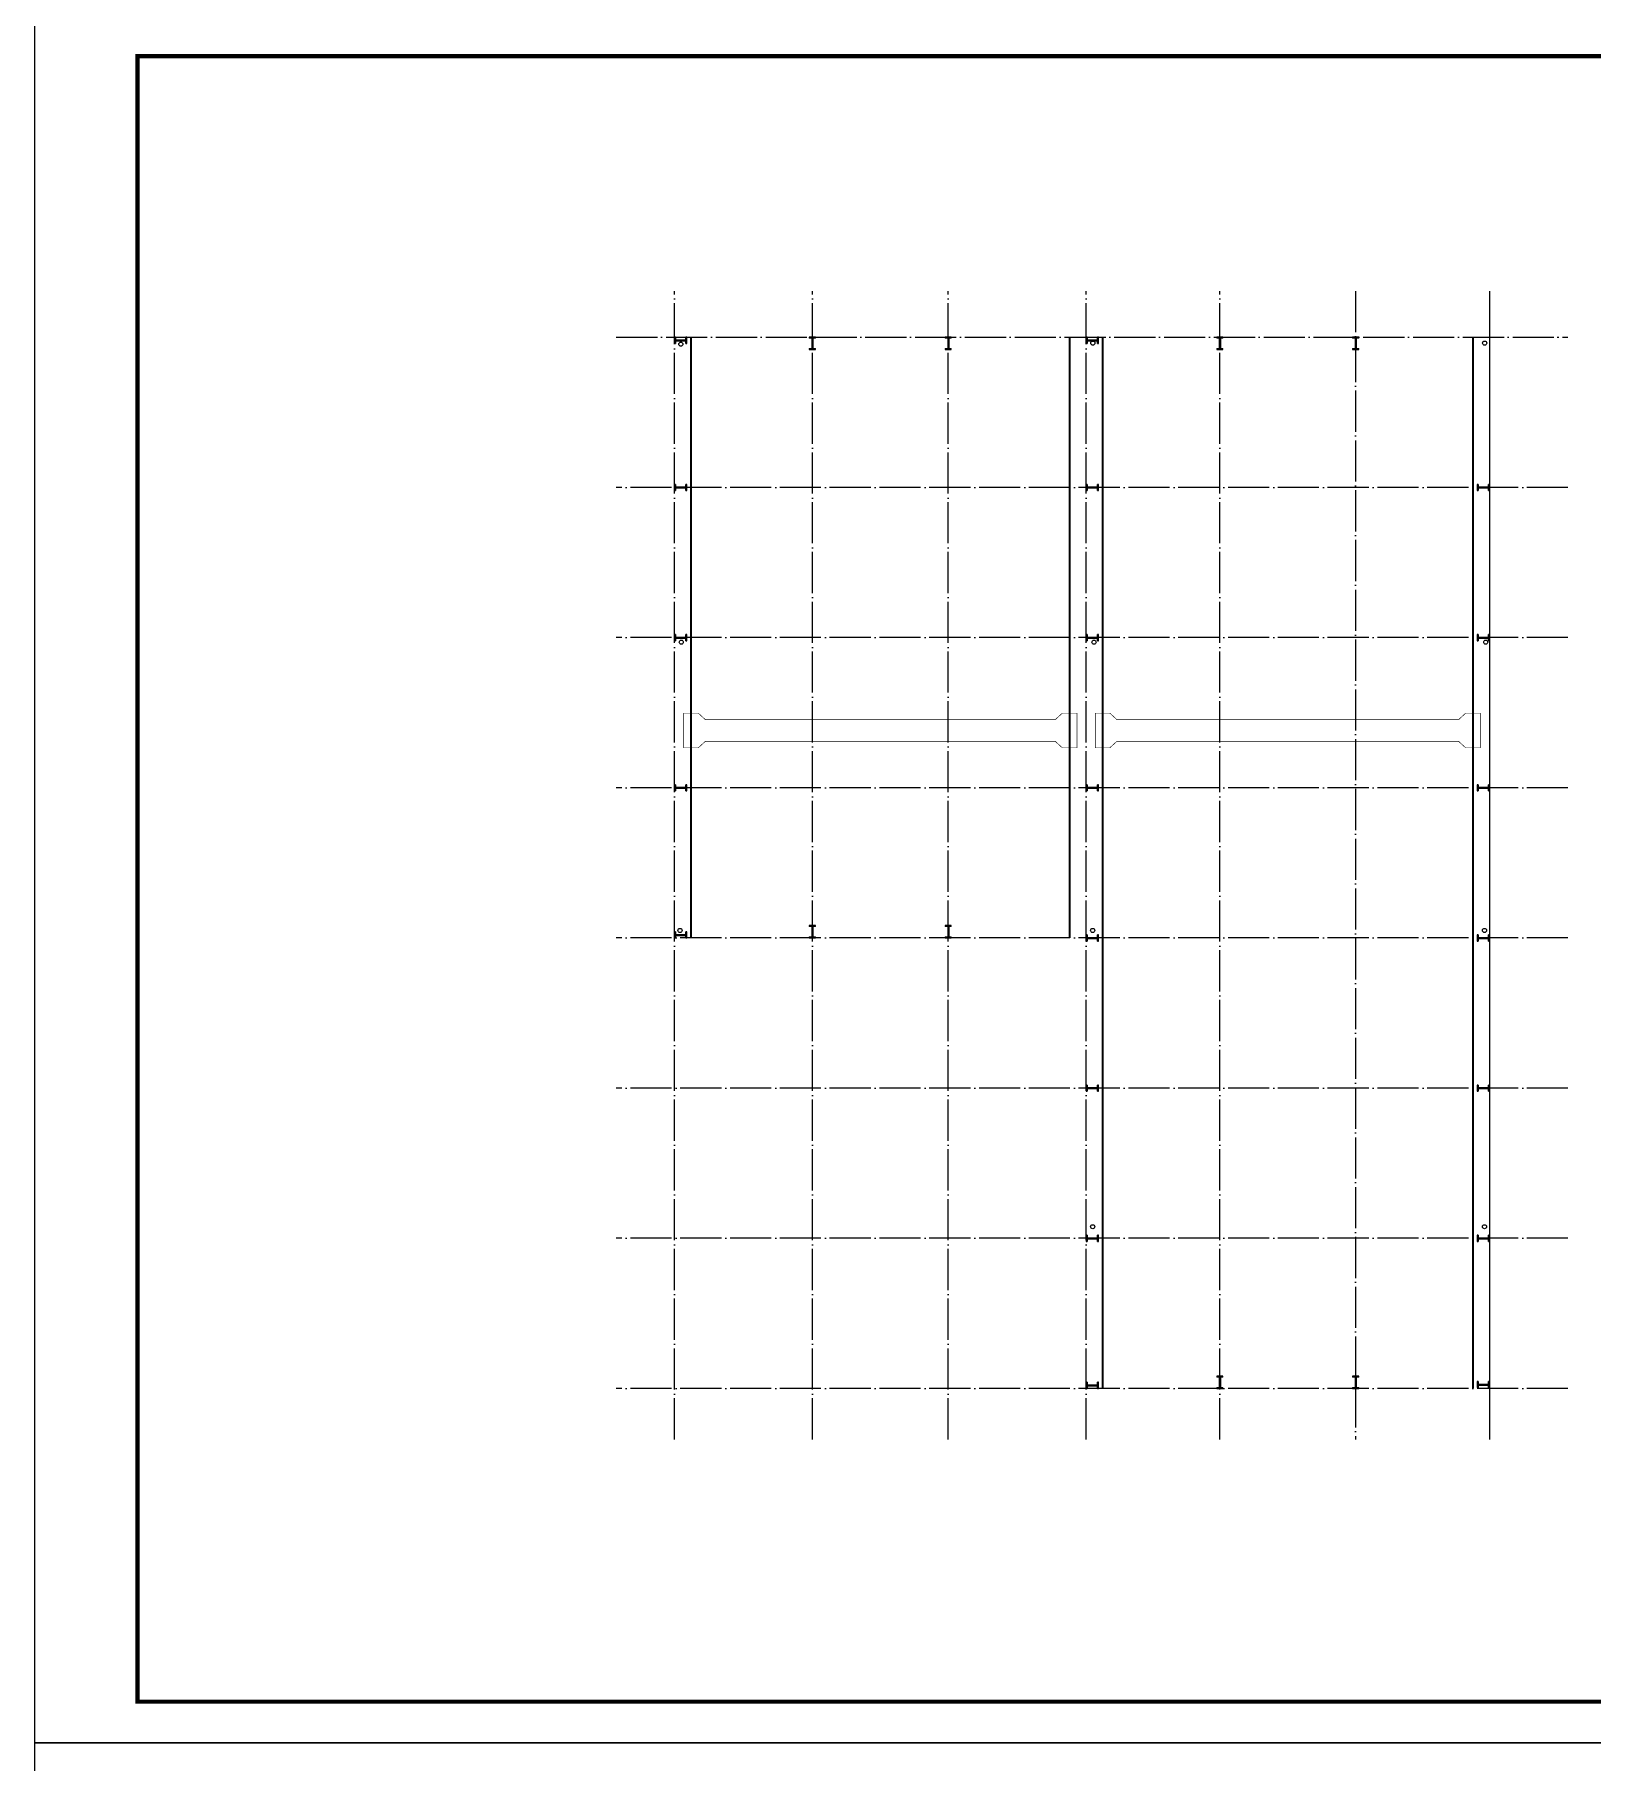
# Model space of a CAD drawing. Extents: x 1680110 to 2520911, y 137232 to 777463.
# Drawn here: x 2361418 to 2437121, y 388282 to 472282 of the extents above; entities that cross this region are included whole.
import ezdxf

# ---------------------------------------------------------------- set-up
doc = ezdxf.new("R2010")
doc.units = 0
doc.header["$LTSCALE"] = 1000
doc.header["$MEASUREMENT"] = 0
doc.linetypes.add('DASH', pattern=[0.35, 0.25, -0.1])
doc.linetypes.add('DOTE', pattern=[2.42, 2, -0.2, 0.02, -0.2])
for name, color, linetype in [('3T_BAR', 7, 'Continuous'), ('COLUMN', 9, 'Continuous'), ('DOTE', 1, 'Continuous'), ('PUB_TITLE', 4, 'Continuous'), ('钢柱', 7, 'Continuous')]:
    doc.layers.add(name, color=color, linetype=linetype)

# ---------------------------------------------------------------- blocks, each defined once
blk = doc.blocks.new('A$C23043752')
at = {"layer": 'COLUMN'}
blk.add_hatch(color=256, dxfattribs=at).paths.add_polyline_path([(0, 600), (0, 550), (125, 550), (125, 50), (0, 50), (0, 0), (300, 0), (300, 50), (175, 50), (175, 550), (300, 550), (300, 600)])
for p, q in [((0, 600), (0, 550)), ((300, 600), (0, 600)), ((125, 550), (0, 550)), ((0, 50), (125, 50)), ((0, 50), (0, 0)), ((0, 0), (300, 0)), ((125, 550), (125, 50)), ((175, 550), (175, 50)), ((300, 550), (175, 550)), ((175, 50), (300, 50)), ((300, 550), (300, 600)), ((300, 0), (300, 50))]:
    blk.add_line(p, q, dxfattribs=at)
blk = doc.blocks.new('A$C2E6C69CD')
at = {"layer": 'COLUMN', "xscale": -1, "rotation": 359.9999999999998}
blk.add_blockref('A$C23043752', (300, 0), dxfattribs=at)
blk.add_blockref('A$C23043752', (300, 0), dxfattribs=at)
blk = doc.blocks.new('A$C6F9B7E11')
blk.add_blockref('A$C2E6C69CD', (0, 0))

msp = doc.modelspace()

# ---------------------------------------------------------------- linework, layer by layer
at = {"linetype": 'DASH', "const_width": 100}
for points in [[(2393316, 457565), (2393316, 428365)], [(2411716, 457565), (2411716, 428365)], [(2413316, 457565), (2413316, 406465)], [(2431316, 457565), (2431316, 406465)]]:
    msp.add_lwpolyline(points, dxfattribs=at)
for centre in [(2392821.6, 457230), (2412842.7, 457282.1), (2431882, 457282.1), (2392844.3, 442744.6), (2412898.1, 442744.6), (2431937.5, 442744.6), (2392782.7, 428729.6), (2412836.5, 428729.6), (2431875.8, 428729.6), (2412836.5, 414324.5), (2431875.8, 414324.5)]:
    msp.add_circle(centre, 100)
at = {"layer": '3T_BAR', "const_width": 28.8}
for points in [[(2402416, 438975.5), (2394016.8, 438975.5), (2393669.7, 439293.4), (2392962.2, 439293.4), (2392962.2, 437607.7), (2393669.7, 437607.7), (2394016.8, 437925.6), (2402416, 437925.6)], [(2402416, 438975.5), (2411015.2, 438975.5), (2411362.2, 439293.4), (2412069.7, 439293.4), (2412069.7, 437607.7), (2411362.2, 437607.7), (2411015.2, 437925.6), (2402416, 437925.6)], [(2422416, 438975.5), (2414016.8, 438975.5), (2413669.7, 439293.4), (2412962.2, 439293.4), (2412962.2, 437607.7), (2413669.7, 437607.7), (2414016.8, 437925.6), (2422416, 437925.6)], [(2422216, 438975.5), (2430615.2, 438975.5), (2430962.2, 439293.4), (2431669.7, 439293.4), (2431669.7, 437607.7), (2430962.2, 437607.7), (2430615.2, 437925.6), (2422216, 437925.6)]]:
    msp.add_lwpolyline(points, dxfattribs=at)
at = {"layer": 'DOTE', "color": 25, "linetype": 'DOTE'}
for p, q in [((2392516, 403988.9), (2392516, 459810.8)), ((2399216, 403988.9), (2399216, 459810.8)), ((2405816, 403988.9), (2405816, 459810.8)), ((2412516, 403988.9), (2412516, 459810.8)), ((2419016, 403988.9), (2419016, 459810.8)), ((2425616, 459810.8), (2425616, 403988.9)), ((2389688.4, 457565), (2435933.4, 457565)), ((2435933.4, 450265), (2389688.4, 450265)), ((2435933.4, 442965), (2389688.4, 442965)), ((2435933.4, 435665), (2389688.4, 435665)), ((2435933.4, 428365), (2389688.4, 428365)), ((2435933.4, 421065), (2389688.4, 421065)), ((2435933.4, 413765), (2389688.4, 413765)), ((2435933.4, 406465), (2389688.4, 406465))]:
    msp.add_line(p, q, dxfattribs=at)
at = {"layer": 'DOTE', "color": 25}
msp.add_line((2432116, 459810.8), (2432116, 403988.9), dxfattribs=at)
at = {"layer": 'PUB_TITLE'}
for points in [[(2361418.2, 389232.4), (2480218.2, 389232.4), (2480218.2, 473232.4), (2361418.2, 473232.4)], [(2361418.2, 305232.4), (2480218.2, 305232.4), (2480218.2, 389232.4), (2361418.2, 389232.4)]]:
    msp.add_lwpolyline(points, close=True, dxfattribs=at)
at = {"layer": 'PUB_TITLE', "const_width": 200}
msp.add_lwpolyline([(2366418.2, 391232.4), (2478218.2, 391232.4), (2478218.2, 471232.4), (2366418.2, 471232.4)], close=True, dxfattribs=at)

# ---------------------------------------------------------------- block references
at = {"layer": '钢柱', "ltscale": 1000, "xscale": -1, "rotation": 90}
for p in [(2393116, 457565), (2413116, 457565), (2393116, 450415), (2413116, 450415), (2432116, 450415), (2393116, 443115), (2413116, 443115), (2432116, 443115), (2393116, 435815), (2413116, 435815), (2432116, 435815), (2393116, 428665), (2413116, 428515), (2432116, 428515), (2413116, 421215), (2432116, 421215), (2413116, 413915), (2432116, 413915), (2413116, 406765), (2432116, 406805)]:
    msp.add_blockref('A$C6F9B7E11', p, dxfattribs=at)
at = {"layer": '钢柱', "ltscale": 1000, "xscale": -1}
for p in [(2399366, 456965), (2405966, 456965), (2419166, 456965), (2425766, 456965), (2399366, 428365), (2405966, 428365), (2419166, 406465), (2425766, 406465)]:
    msp.add_blockref('A$C6F9B7E11', p, dxfattribs=at)

doc.saveas('drawing.dxf')
